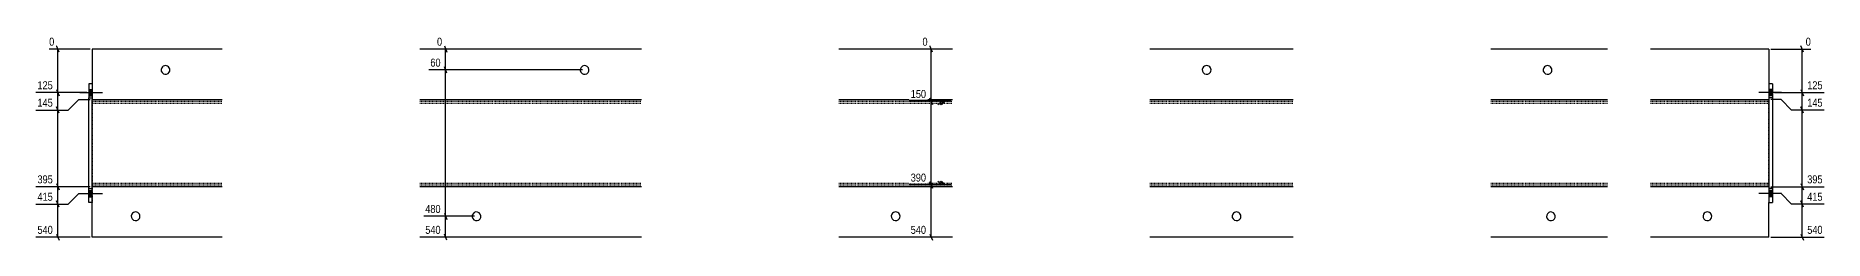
# Model space of a CAD drawing. Header units: millimetres. Extents: x 9 to 43793, y 10 to 1769.
# Drawn here: x 25612 to 30733, y 14 to 602 of the extents above; entities that cross this region are included whole.
import ezdxf

# ---------------------------------------------------------------- set-up
doc = ezdxf.new("R2010")
doc.units = ezdxf.units.MM
doc.linetypes.add('DXK_LINE_DOT2', pattern=[3.9198, 1.9599, -1.9599])
doc.layers.add('MÅLSÆTNING', color=7, linetype='Continuous')
doc.layers.add('STÅL', color=7, linetype='Continuous')
doc.styles.add('Arial Narrow', font='ARIALN.TTF', dxfattribs={"height": 0.2})

msp = doc.modelspace()

# ---------------------------------------------------------------- hatches: boundary and pattern name
at = {"layer": 'STÅL', "linetype": 'Continuous'}
for points in [[(25764, 447.4), (25764, 429.4), (25774, 429.4), (25774, 447.4)], [(25764, 447.4), (25764, 429.4), (25774, 429.4), (25774, 447.4)], [(25764, 447.4), (25764, 429.4), (25774, 429.4), (25774, 447.4)], [(30584, 429.4), (30584, 447.4), (30574, 447.4), (30574, 429.4)], [(30584, 429.4), (30584, 447.4), (30574, 447.4), (30574, 429.4)], [(30584, 429.4), (30584, 447.4), (30574, 447.4), (30574, 429.4)], [(25764, 157.4), (25764, 139.4), (25774, 139.4), (25774, 157.4)], [(25764, 157.4), (25764, 139.4), (25774, 139.4), (25774, 157.4)], [(25764, 157.4), (25764, 139.4), (25774, 139.4), (25774, 157.4)], [(30584, 139.4), (30584, 157.4), (30574, 157.4), (30574, 139.4)], [(30584, 139.4), (30584, 157.4), (30574, 157.4), (30574, 139.4)], [(30584, 139.4), (30584, 157.4), (30574, 157.4), (30574, 139.4)]]:
    msp.add_hatch(color=96, dxfattribs=at).paths.add_polyline_path(points)

# ---------------------------------------------------------------- linework, layer by layer
at = {"layer": 'MÅLSÆTNING', "color": 7, "linetype": 'Continuous'}
for p, q in [((25768, 563.4), (25650.6, 563.4)), ((25679, 554.4), (25671.8, 572.4)), ((26813.6, 563.4), (26760.9, 563.4)), ((26782.1, 572.4), (26789.3, 554.4)), ((26785.7, 503.4), (26785.7, 563.4)), ((28231.8, 563.4), (28150.8, 563.4)), ((28179.2, 554.4), (28172, 572.4)), ((30580, 563.4), (30694.1, 563.4)), ((30672.9, 554.4), (30665.7, 572.4)), ((26789.3, 494.4), (26782.1, 512.4)), ((26789.3, 494.4), (26782.1, 512.4)), ((27177.6, 503.4), (26737.5, 503.4)), ((27177.6, 503.4), (26737.5, 503.4)), ((25705.4, 388.4), (25735.4, 418.4)), ((25705.4, 388.4), (25735.4, 418.4)), ((25735.4, 418.4), (25768, 418.4)), ((25735.4, 418.4), (25768, 418.4)), ((28231.8, 413.4), (28112.8, 413.4)), ((28179.2, 404.4), (28172, 422.4)), ((28175.6, 173.4), (28175.6, 413.4)), ((28205.6, 413.4), (28195.1, 402.9)), ((28216.1, 413.4), (28195.1, 413.4)), ((28205.6, 413.4), (28195.1, 402.9)), ((28216.1, 413.4), (28195.1, 413.4)), ((28210.9, 413.4), (28200.4, 402.9)), ((28210.9, 413.4), (28200.4, 402.9)), ((28216.1, 413.4), (28205.6, 402.9)), ((28216.1, 413.4), (28205.6, 402.9)), ((30609.3, 418.4), (30580, 418.4)), ((30609.3, 418.4), (30580, 418.4)), ((30639.3, 388.4), (30609.3, 418.4)), ((30639.3, 388.4), (30609.3, 418.4)), ((25612.6, 388.4), (25705.4, 388.4)), ((25679, 379.4), (25671.8, 397.4)), ((25675.4, 168.4), (25675.4, 388.4)), ((30732.1, 388.4), (30639.3, 388.4)), ((30672.9, 379.4), (30665.7, 397.4)), ((25768, 168.4), (25612.6, 168.4)), ((25671.8, 177.4), (25679, 159.4)), ((28231.8, 173.4), (28112.8, 173.4)), ((28231.8, 173.4), (28112.8, 173.4)), ((28172, 182.4), (28179.2, 164.4)), ((28179.2, 164.4), (28172, 182.4)), ((28175.6, 23.4), (28175.6, 173.4)), ((28205.6, 173.4), (28195.1, 183.9)), ((28205.6, 173.4), (28195.1, 183.9)), ((28216.1, 173.4), (28195.1, 173.4)), ((28216.1, 173.4), (28195.1, 173.4)), ((28210.9, 173.4), (28200.4, 183.9)), ((28210.9, 173.4), (28200.4, 183.9)), ((28216.1, 173.4), (28205.6, 183.9)), ((28216.1, 173.4), (28205.6, 183.9)), ((25612.6, 118.4), (25705.4, 118.4)), ((25679, 109.4), (25671.8, 127.4)), ((25675.4, 23.4), (25675.4, 118.4)), ((25705.4, 118.4), (25735.4, 148.4)), ((25705.4, 118.4), (25735.4, 148.4)), ((25735.4, 148.4), (25758, 148.4)), ((25735.4, 148.4), (25758, 148.4)), ((30609.3, 148.4), (30590, 148.4)), ((30609.3, 148.4), (30590, 148.4)), ((30639.3, 118.4), (30609.3, 148.4)), ((30639.3, 118.4), (30609.3, 148.4)), ((30732.1, 118.4), (30639.3, 118.4)), ((30672.9, 109.4), (30665.7, 127.4)), ((30669.3, 23.4), (30669.3, 118.4)), ((26868, 83.4), (26722.9, 83.4)), ((26782.1, 92.4), (26789.3, 74.4)), ((26785.7, 23.4), (26785.7, 83.4)), ((25768, 23.4), (25612.6, 23.4)), ((25671.8, 32.4), (25679, 14.4)), ((26816.3, 23.4), (26722.9, 23.4)), ((26789.3, 14.4), (26782.1, 32.4)), ((28231.8, 23.4), (28112.8, 23.4)), ((28172, 32.4), (28179.2, 14.4)), ((30580, 23.4), (30732.1, 23.4)), ((30665.7, 32.4), (30672.9, 14.4))]:
    msp.add_line(p, q, dxfattribs=at)
at = {"layer": 'STÅL', "color": 2, "linetype": 'Continuous'}
for p, q in [((26146.1, 563.4), (25774, 563.4)), ((25774, 563.4), (25774, 463.4)), ((27346.1, 563.4), (26711.5, 563.4)), ((28236.5, 563.4), (27911.5, 563.4)), ((29212.5, 563.4), (28801.9, 563.4)), ((30112.5, 563.4), (29777.9, 563.4)), ((30574, 563.4), (30235.5, 563.4)), ((30574, 563.4), (30574, 463.4)), ((25774, 463.4), (25764, 463.4)), ((25764, 463.4), (25764, 423.4)), ((25774, 463.4), (25774, 423.4)), ((30584, 463.4), (30574, 463.4)), ((30574, 463.4), (30574, 423.4)), ((30584, 463.4), (30584, 423.4)), ((25764, 123.4), (25764, 423.4)), ((25764, 423.4), (25774, 423.4)), ((25774, 423.4), (25774, 418.4)), ((25774, 168.4), (25774, 418.4)), ((25774, 418.4), (26146.1, 418.4)), ((26711.5, 418.4), (27346.1, 418.4)), ((27911.5, 418.4), (28236.5, 418.4)), ((28801.9, 418.4), (29212.5, 418.4)), ((29777.9, 418.4), (30112.5, 418.4)), ((30235.5, 418.4), (30574, 418.4)), ((30574, 423.4), (30574, 418.4)), ((30584, 423.4), (30574, 423.4)), ((30574, 418.4), (30574, 168.4)), ((30584, 423.4), (30584, 123.4)), ((25764, 163.4), (25774, 163.4)), ((25774, 123.4), (25774, 168.4)), ((26146.1, 168.4), (25774, 168.4)), ((27346.1, 168.4), (26711.5, 168.4)), ((28236.5, 168.4), (27911.5, 168.4)), ((29212.5, 168.4), (28801.9, 168.4)), ((30112.5, 168.4), (29777.9, 168.4)), ((30574, 168.4), (30235.5, 168.4)), ((30574, 168.4), (30574, 123.4)), ((30584, 163.4), (30574, 163.4)), ((25774, 123.4), (25764, 123.4)), ((25774, 23.4), (25774, 123.4)), ((30574, 123.4), (30584, 123.4)), ((30574, 23.4), (30574, 123.4)), ((26146.1, 23.4), (25774, 23.4)), ((27346.1, 23.4), (26711.5, 23.4)), ((28236.5, 23.4), (27911.5, 23.4)), ((29212.5, 23.4), (28801.9, 23.4)), ((30112.5, 23.4), (29777.9, 23.4)), ((30574, 23.4), (30235.5, 23.4))]:
    msp.add_line(p, q, dxfattribs=at)
at = {"layer": 'STÅL', "color": 7, "linetype": 'DXK_LINE_DOT2'}
for p, q in [((25774, 463.4), (25774, 418.4)), ((30574, 463.4), (30574, 418.4)), ((25774, 418.4), (25774, 168.4)), ((25774, 413.4), (26146.1, 413.4)), ((26711.5, 413.4), (27346.1, 413.4)), ((27911.5, 413.4), (28236.5, 413.4)), ((28801.9, 413.4), (29212.5, 413.4)), ((29777.9, 413.4), (30112.5, 413.4)), ((30235.5, 413.4), (30574, 413.4)), ((30574, 168.4), (30574, 418.4)), ((25774, 408.4), (26146.1, 408.4)), ((26711.5, 408.4), (27346.1, 408.4)), ((27911.5, 408.4), (28236.5, 408.4)), ((28801.9, 408.4), (29212.5, 408.4)), ((29777.9, 408.4), (30112.5, 408.4)), ((30235.5, 408.4), (30574, 408.4)), ((25774, 178.4), (26146.1, 178.4)), ((25774, 173.4), (26146.1, 173.4)), ((25774, 168.4), (25774, 123.4)), ((26711.5, 178.4), (27346.1, 178.4)), ((26711.5, 173.4), (27346.1, 173.4)), ((27911.5, 178.4), (28236.5, 178.4)), ((27911.5, 173.4), (28236.5, 173.4)), ((28801.9, 178.4), (29212.5, 178.4)), ((28801.9, 173.4), (29212.5, 173.4)), ((29777.9, 178.4), (30112.5, 178.4)), ((29777.9, 173.4), (30112.5, 173.4)), ((30235.5, 178.4), (30574, 178.4)), ((30235.5, 173.4), (30574, 173.4)), ((30574, 168.4), (30574, 123.4))]:
    msp.add_line(p, q, dxfattribs=at)
at = {"layer": 'STÅL', "color": 96, "linetype": 'Continuous'}
for p, q in [((25738, 438.4), (25803, 438.4)), ((25738, 438.4), (25803, 438.4)), ((25738, 438.4), (25803, 438.4)), ((25764, 447.4), (25774, 447.4)), ((25764, 447.4), (25774, 447.4)), ((25764, 447.4), (25774, 447.4)), ((25764, 429.4), (25774, 429.4)), ((25764, 429.4), (25774, 429.4)), ((25764, 429.4), (25774, 429.4)), ((30610, 438.4), (30545, 438.4)), ((30610, 438.4), (30545, 438.4)), ((30610, 438.4), (30545, 438.4)), ((30584, 447.4), (30574, 447.4)), ((30584, 447.4), (30574, 447.4)), ((30584, 447.4), (30574, 447.4)), ((30584, 429.4), (30574, 429.4)), ((30584, 429.4), (30574, 429.4)), ((30584, 429.4), (30574, 429.4)), ((25764, 157.4), (25774, 157.4)), ((25764, 157.4), (25774, 157.4)), ((25764, 157.4), (25774, 157.4)), ((30584, 157.4), (30574, 157.4)), ((30584, 157.4), (30574, 157.4)), ((30584, 157.4), (30574, 157.4)), ((25738, 148.4), (25803, 148.4)), ((25738, 148.4), (25803, 148.4)), ((25738, 148.4), (25803, 148.4)), ((25764, 139.4), (25774, 139.4)), ((25764, 139.4), (25774, 139.4)), ((25764, 139.4), (25774, 139.4)), ((30610, 148.4), (30545, 148.4)), ((30610, 148.4), (30545, 148.4)), ((30610, 148.4), (30545, 148.4)), ((30584, 139.4), (30574, 139.4)), ((30584, 139.4), (30574, 139.4)), ((30584, 139.4), (30574, 139.4))]:
    msp.add_line(p, q, dxfattribs=at)
at = {"layer": 'STÅL', "color": 2, "linetype": 'Continuous'}
for centre, start, end in [((25983.6, 503.4), 330.3737, 150.3737), ((27183.6, 503.4), 120.3737, 300.3737), ((27183.6, 503.4), 300.3737, 120.3737), ((28964.4, 503.4), 330.3737, 150.3737), ((29940.4, 503.4), 330.3737, 150.3737), ((25983.6, 503.4), 150.3737, 330.3737), ((28964.4, 503.4), 150.3737, 330.3737), ((29940.4, 503.4), 150.3737, 330.3737), ((25898, 83.4), 150.3737, 330.3737), ((25898, 83.4), 330.3737, 150.3737), ((26874, 83.4), 120.3737, 300.3737), ((26874, 83.4), 300.3737, 120.3737), ((28074, 83.4), 150.3737, 330.3737), ((28074, 83.4), 330.3737, 150.3737), ((29050, 83.4), 150.3737, 330.3737), ((29050, 83.4), 330.3737, 150.3737), ((29950, 83.4), 120.3737, 300.3737), ((29950, 83.4), 300.3737, 120.3737), ((30398, 83.4), 150.3737, 330.3737), ((30398, 83.4), 330.3737, 150.3737)]:
    msp.add_arc(centre, 12.5, start, end, dxfattribs=at)

# ---------------------------------------------------------------- next in the draw order: wipeouts: each hides what was drawn before it
at = {"color": 0, "linetype": 'Continuous'}
for points in [[(26780.3, 568.2), (26780.3, 601.8), (26756.1, 601.8), (26756.1, 568.2)], [(25665.7, 393.2), (25665.7, 426.8), (25612.2, 426.8), (25612.2, 393.2)], [(28165.8, 418.2), (28165.8, 451.8), (28112.4, 451.8), (28112.4, 418.2)], [(28165.8, 178.2), (28165.8, 211.8), (28112.4, 211.8), (28112.4, 178.2)], [(25665.7, 123.2), (25665.7, 156.8), (25612.2, 156.8), (25612.2, 123.2)], [(30732.6, 123.2), (30732.6, 156.8), (30679.1, 156.8), (30679.1, 123.2)], [(26776, 88.2), (26776, 121.8), (26722.5, 121.8), (26722.5, 88.2)], [(25665.7, 28.2), (25665.7, 61.8), (25612.2, 61.8), (25612.2, 28.2)], [(26776, 28.2), (26776, 61.8), (26722.5, 61.8), (26722.5, 28.2)], [(28165.8, 28.2), (28165.8, 61.8), (28112.4, 61.8), (28112.4, 28.2)], [(30732.6, 28.2), (30732.6, 61.8), (30679.1, 61.8), (30679.1, 28.2)]]:
    msp.add_wipeout(points, dxfattribs=at).dxf.layer = 'MÅLSÆTNING'

# ---------------------------------------------------------------- next in the draw order: linework, layer by layer
at = {"layer": 'MÅLSÆTNING', "color": 7, "linetype": 'Continuous'}
for p, q in [((28175.6, 413.4), (28175.6, 563.4)), ((26785.7, 83.4), (26785.7, 503.4)), ((25758, 438.4), (25612.6, 438.4)), ((25671.8, 447.4), (25679, 429.4)), ((25675.4, 388.4), (25675.4, 438.4)), ((28231.8, 413.4), (28112.8, 413.4)), ((28172, 422.4), (28179.2, 404.4)), ((25612.6, 388.4), (25705.4, 388.4)), ((25679, 379.4), (25671.8, 397.4)), ((25768, 168.4), (25612.6, 168.4)), ((25671.8, 177.4), (25679, 159.4)), ((25675.4, 118.4), (25675.4, 168.4)), ((30580, 168.4), (30732.1, 168.4)), ((30665.7, 177.4), (30672.9, 159.4)), ((30669.3, 118.4), (30669.3, 168.4)), ((25612.6, 118.4), (25705.4, 118.4)), ((25679, 109.4), (25671.8, 127.4)), ((30732.1, 118.4), (30639.3, 118.4)), ((30672.9, 109.4), (30665.7, 127.4)), ((26868, 83.4), (26722.9, 83.4)), ((26782.1, 92.4), (26789.3, 74.4))]:
    msp.add_line(p, q, dxfattribs=at)

# ---------------------------------------------------------------- next in the draw order: texts
at = {"layer": 'MÅLSÆTNING', "color": 3, "linetype": 'Continuous', "style": 'Arial Narrow'}
for s, height, p in [('0', 22.9, (26760.9, 573)), ('145', 22.91, (25617, 398)), ('150', 22.91, (28117.2, 423)), ('390', 22.91, (28117.2, 183)), ('415', 22.91, (25617, 128)), ('480', 22.91, (26727.3, 93)), ('415', 22.91, (30683.9, 128)), ('540', 22.91, (25617, 33)), ('540', 22.91, (26727.3, 33)), ('540', 22.91, (28117.2, 33)), ('540', 22.91, (30683.9, 33))]:
    msp.add_text(s, height=height, dxfattribs=at).set_placement(p)

# ---------------------------------------------------------------- next in the draw order: wipeouts: each hides what was drawn before it
at = {"color": 0, "linetype": 'Continuous'}
for points in [[(28170.2, 568.2), (28170.2, 601.8), (28146, 601.8), (28146, 568.2)], [(26776, 508.2), (26776, 541.8), (26737.1, 541.8), (26737.1, 508.2)], [(25665.7, 443.2), (25665.7, 476.8), (25612.2, 476.8), (25612.2, 443.2)], [(25665.7, 173.2), (25665.7, 206.8), (25612.2, 206.8), (25612.2, 173.2)], [(30732.6, 173.2), (30732.6, 206.8), (30679.1, 206.8), (30679.1, 173.2)]]:
    msp.add_wipeout(points, dxfattribs=at).dxf.layer = 'MÅLSÆTNING'

# ---------------------------------------------------------------- next in the draw order: linework, layer by layer
at = {"layer": 'MÅLSÆTNING', "color": 7, "linetype": 'Continuous'}
for p, q in [((25675.4, 438.4), (25675.4, 563.4)), ((25758, 438.4), (25612.6, 438.4)), ((25671.8, 447.4), (25679, 429.4)), ((30669.3, 168.4), (30669.3, 388.4)), ((30580, 168.4), (30732.1, 168.4)), ((30665.7, 177.4), (30672.9, 159.4))]:
    msp.add_line(p, q, dxfattribs=at)

# ---------------------------------------------------------------- next in the draw order: texts
at = {"layer": 'MÅLSÆTNING', "color": 3, "linetype": 'Continuous', "style": 'Arial Narrow'}
for s, height, p in [('0', 22.9, (28150.8, 573)), ('60', 22.91, (26741.9, 513)), ('125', 22.91, (25617, 448)), ('395', 22.91, (25617, 178)), ('395', 22.91, (30683.9, 178))]:
    msp.add_text(s, height=height, dxfattribs=at).set_placement(p)

# ---------------------------------------------------------------- next in the draw order: wipeouts: each hides what was drawn before it
at = {"color": 0, "linetype": 'Continuous'}
for points in [[(25670, 568.2), (25670, 601.8), (25645.8, 601.8), (25645.8, 568.2)], [(30732.6, 393.2), (30732.6, 426.8), (30679.1, 426.8), (30679.1, 393.2)]]:
    msp.add_wipeout(points, dxfattribs=at).dxf.layer = 'MÅLSÆTNING'

# ---------------------------------------------------------------- next in the draw order: linework, layer by layer
at = {"layer": 'MÅLSÆTNING', "color": 7, "linetype": 'Continuous'}
for p, q in [((30590, 438.4), (30732.1, 438.4)), ((30665.7, 447.4), (30672.9, 429.4)), ((30669.3, 388.4), (30669.3, 438.4)), ((30732.1, 388.4), (30639.3, 388.4)), ((30672.9, 379.4), (30665.7, 397.4))]:
    msp.add_line(p, q, dxfattribs=at)

# ---------------------------------------------------------------- next in the draw order: texts
at = {"layer": 'MÅLSÆTNING', "color": 3, "linetype": 'Continuous', "style": 'Arial Narrow'}
for s, height, p in [('0', 22.9, (25650.6, 573)), ('145', 22.91, (30683.9, 398))]:
    msp.add_text(s, height=height, dxfattribs=at).set_placement(p)

# ---------------------------------------------------------------- next in the draw order: wipeouts: each hides what was drawn before it
at = {"color": 0, "linetype": 'Continuous'}
msp.add_wipeout([(30732.6, 443.2), (30732.6, 476.8), (30679.1, 476.8), (30679.1, 443.2)], dxfattribs=at).dxf.layer = 'MÅLSÆTNING'

# ---------------------------------------------------------------- next in the draw order: linework, layer by layer
at = {"layer": 'MÅLSÆTNING', "color": 7, "linetype": 'Continuous'}
for p, q in [((30669.3, 438.4), (30669.3, 563.4)), ((30590, 438.4), (30732.1, 438.4)), ((30665.7, 447.4), (30672.9, 429.4))]:
    msp.add_line(p, q, dxfattribs=at)

# ---------------------------------------------------------------- next in the draw order: texts
at = {"layer": 'MÅLSÆTNING', "color": 3, "linetype": 'Continuous', "style": 'Arial Narrow'}
msp.add_text('125', height=22.91, dxfattribs=at).set_placement((30683.9, 448))

# ---------------------------------------------------------------- next in the draw order: wipeouts: each hides what was drawn before it
at = {"color": 0, "linetype": 'Continuous'}
msp.add_wipeout([(30698.9, 568.2), (30698.9, 601.8), (30674.7, 601.8), (30674.7, 568.2)], dxfattribs=at).dxf.layer = 'MÅLSÆTNING'

# ---------------------------------------------------------------- next in the draw order: texts
at = {"layer": 'MÅLSÆTNING', "color": 3, "linetype": 'Continuous', "style": 'Arial Narrow'}
msp.add_text('0', height=22.9, dxfattribs=at).set_placement((30679.5, 573))

doc.saveas('drawing.dxf')
